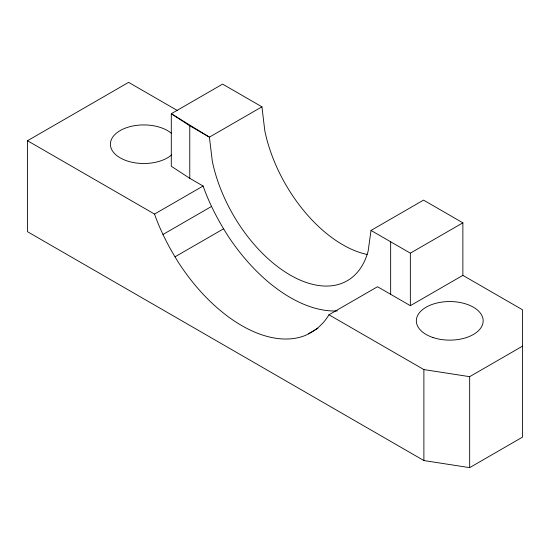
<?xml version="1.0" encoding="UTF-8"?>
<svg xmlns="http://www.w3.org/2000/svg" width="550" height="550" viewBox="0 0 550 550"><rect width="100%" height="100%" fill="white"/><g stroke="black" fill="none" stroke-linecap="round" stroke-linejoin="round"><path stroke-width="0.82" d="M177.451 110.564L128.604 82.362L27.5 140.731L27.5 231.701L423.885 460.556L469.666 467.638L522.5 437.133L522.5 309.781L462.873 275.357L462.873 222.833L423.534 200.117L371.016 230.443L368.163 251.006A114.125 65.89 60 0 1 290.214 275.069A114.125 65.89 60 0 1 212.266 160.999L209.413 137.142L171.291 113.726L222.599 84.109L261.938 106.817L264.791 130.68A114.125 65.89 60 0 0 367.125 254.471M462.873 275.357L410.355 305.676L377.534 286.729L328.955 314.779C323.434 324.259 314.641 331.595 304.507 335.754A139.267 80.403 60 0 1 178.97 263.271C169.146 247.782 160.627 231.392 154.529 214.074L27.5 140.731M261.938 106.817L209.413 137.142L189.771 125.799L171.291 113.726L171.291 166.258L189.771 178.324L203.108 186.024C209.213 203.349 217.724 219.732 227.549 235.228A139.267 80.403 60 0 0 337.343 310.908M154.529 214.074L203.108 186.024M162.958 234.492L211.537 206.442M175.072 256.795L223.651 228.745M371.016 230.443L410.355 253.151L462.873 222.833M308.406 333.774L317.976 328.254M328.955 314.779L423.885 369.586L469.666 376.668L522.5 346.163M469.666 376.668L469.666 467.638M423.885 369.586L423.885 460.556M410.355 253.151L410.355 305.676M390.658 241.78L390.658 294.305M189.771 125.799L189.771 178.324M171.614 154.928A33.426 19.298 0 0 1 121.784 158.723A33.426 19.298 0 0 1 121.784 129.704A33.426 19.298 0 0 1 171.614 133.499M433.036 337.549A33.426 19.298 0 0 0 483.168 320.836A33.426 19.298 0 0 0 433.036 304.129A33.426 19.298 0 0 0 433.036 337.549"/></g></svg>
